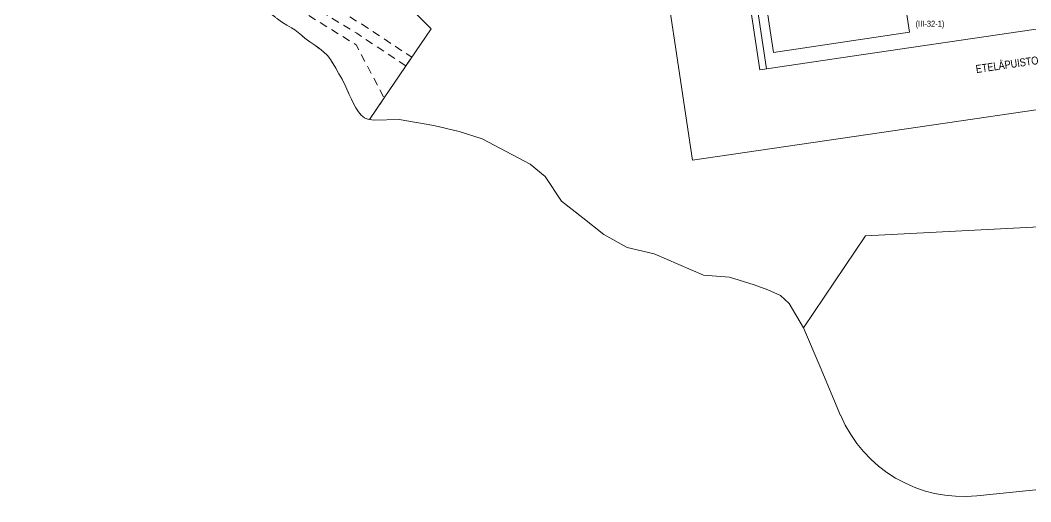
# Model space of a CAD drawing. Header units: metres. Extents: x 24485995 to 24488038, y 6819999 to 6822001.
# Drawn here: x 24486362.4 to 24486741.4, y 6820063.9 to 6820244.7 of the extents above; entities that cross this region are included whole.
import ezdxf

# ---------------------------------------------------------------- set-up
doc = ezdxf.new("R2010")
doc.units = ezdxf.units.M
for name, pattern in [('k10020', [0]), ('k10050', [8, 3, -2, 3]), ('K10271', [0]), ('K10430', [0]), ('k10vi1', [0])]:
    doc.linetypes.add(name, pattern=pattern)
for name, color, linetype, lineweight in [('AK_AsemakaavaTeksti_Kadun_puistonnimi', 7, 'Continuous', 0), ('AK_AsemakaavaViiva_Kaupunginosan_raja', 7, 'Continuous', 0), ('AK_KayttotarkoitusSymboliViiva_Virkistysalueen_kuvio_murtoviiva', 7, 'Continuous', 0), ('AK_KayttotarkoitusViiva', 7, 'Continuous', 0), ('AK_LiikennointiTeksti_Autopaikkamerkinta', 7, 'Continuous', 0), ('AK_MuuAsemakaavaViiva_Ohj_alueenosan_raja', 7, 'Continuous', 0), ('AK_Poistettava_merkintä', 7, 'Continuous', 0), ('AK_RakennusalaViiva_Rakennusalan_raja__I_', 7, 'Continuous', 0), ('AK_YmparistoViiva_Istutettava_puurivi', 7, 'Continuous', 0)]:
    doc.layers.add(name, color=color, linetype=linetype, lineweight=lineweight)
doc.styles.add('ArialNarrow', font='ARIALN.TTF')

msp = doc.modelspace()

# ---------------------------------------------------------------- linework, layer by layer
at = {"layer": 'AK_AsemakaavaViiva_Kaupunginosan_raja', "linetype": 'k10020', "lineweight": 9, "flags": 128}
for points in [[(24486485.43, 6820272.57), (24486516.49, 6820241.41)], [(24486516.49, 6820241.41), (24486498.9, 6820215.54), (24486493.34, 6820207.38)]]:
    msp.add_lwpolyline(points, dxfattribs=at)
at = {"layer": 'AK_KayttotarkoitusSymboliViiva_Virkistysalueen_kuvio_murtoviiva', "linetype": 'k10vi1', "lineweight": 9, "flags": 128}
msp.add_lwpolyline([(24486467.07, 6820395.76), (24486485.43, 6820272.57), (24486516.49, 6820241.41), (24486498.9, 6820215.54), (24486493.34, 6820207.38), (24486495.19, 6820207.11), (24486504.47, 6820207.36), (24486517.54, 6820205.14), (24486526.98, 6820202.91), (24486535.65, 6820200.22), (24486553.58, 6820190.63), (24486559.32, 6820186.06), (24486565.44, 6820176.79), (24486573.35, 6820170.53), (24486581.23, 6820164.22), (24486589.98, 6820159.37), (24486600.16, 6820156.94), (24486618.68, 6820148.96), (24486628.39, 6820148.19), (24486637.69, 6820145.35), (24486642.71, 6820143.42), (24486647.48, 6820141.28), (24486650.81, 6820138.38), (24486656.08, 6820129.21), (24486679.32, 6820163.74), (24486787.91, 6820169.36), (24486821.8, 6820151.64), (24486835.1, 6820144.69), (24486840.56, 6820091.42), (24486893.27, 6820096.82), (24486981.3, 6820105.85), (24487040.44, 6820134.82), (24487031.37, 6820152.26), (24487029.24, 6820152.07), (24487015.91, 6820153.15), (24487009.07, 6820155.53), (24486999.39, 6820162.25), (24486992.49, 6820171.81), (24486989.15, 6820183.12), (24486971.09, 6820205.22), (24486959.84, 6820215.82), (24486946.26, 6820223.21), (24486931.24, 6820226.88), (24486921.73, 6820227.17), (24486885.1, 6820225.4), (24486821.8, 6820222.33), (24486820.17, 6820222.25), (24486764.76, 6820214.13), (24486614.49, 6820192.09), (24486600.12, 6820288.13), (24486571.44, 6820283.83), (24486563.15, 6820339.22), (24486591.83, 6820343.51), (24486576.42, 6820446.47), (24486476.99, 6820431.51), (24486481.33, 6820402.08), (24486469.56, 6820399.39)], dxfattribs=at)
at = {"layer": 'AK_KayttotarkoitusViiva', "linetype": 'Continuous', "lineweight": 20, "flags": 128}
for points in [[(24486674.36, 6820231.19), (24486760.32, 6820243.79), (24486752.48, 6820296.21), (24486666.52, 6820283.6), (24486631.89, 6820278.53), (24486639.73, 6820226.11), (24486674.36, 6820231.19)], [(24486764.76, 6820214.13), (24486614.49, 6820192.09), (24486600.12, 6820288.13)], [(24486485.43, 6820272.57), (24486516.49, 6820241.41), (24486498.9, 6820215.54), (24486493.34, 6820207.38)], [(24486493.34, 6820207.38), (24486492.44, 6820207.71), (24486491.54, 6820208.05), (24486490.27, 6820208.99), (24486489.29, 6820210.31), (24486488.33, 6820211.74), (24486487.5, 6820213.22), (24486486.65, 6820215.04), (24486485.79, 6820216.86), (24486484.49, 6820219.74), (24486483.09, 6820222.56), (24486481.92, 6820224.61), (24486480.75, 6820226.66), (24486479.75, 6820228.33), (24486478.75, 6820230), (24486477.59, 6820231.48), (24486476.2, 6820232.77), (24486474.6, 6820234.08), (24486472.95, 6820235.33), (24486471.01, 6820236.63), (24486469.09, 6820237.95), (24486467.87, 6820239.03), (24486466.67, 6820240.11), (24486465.41, 6820241.03), (24486464.11, 6820241.89), (24486462.41, 6820242.86), (24486460.72, 6820243.83), (24486458.57, 6820245.49)], [(24486493.34, 6820207.38), (24486495.19, 6820207.11), (24486504.47, 6820207.36), (24486517.54, 6820205.14), (24486526.98, 6820202.91), (24486535.65, 6820200.22), (24486553.58, 6820190.63), (24486559.32, 6820186.06), (24486565.44, 6820176.79), (24486573.35, 6820170.53), (24486581.23, 6820164.22), (24486589.98, 6820159.37), (24486600.16, 6820156.94), (24486618.68, 6820148.96), (24486628.39, 6820148.19), (24486637.69, 6820145.35), (24486642.71, 6820143.42), (24486647.48, 6820141.28), (24486650.81, 6820138.38), (24486656.08, 6820129.21)], [(24486656.08, 6820129.21), (24486679.32, 6820163.74), (24486787.91, 6820169.36), (24486821.8, 6820151.64), (24486835.1, 6820144.69), (24486840.56, 6820091.42)], [(24486656.08, 6820129.21), (24486662.32, 6820114.53), (24486670.06, 6820096.3)], [(24486721.18, 6820066.12), (24486821.8, 6820076.43), (24486841.89, 6820078.49)]]:
    msp.add_lwpolyline(points, dxfattribs=at)
at = {"layer": 'AK_KayttotarkoitusViiva', "linetype": 'Continuous', "lineweight": 20}
msp.add_ellipse((24486716.08, 6820115.85), major_axis=(-46.01, -19.55), ratio=1, start_param=0, end_param=1.271266, dxfattribs=at)
at = {"layer": 'AK_MuuAsemakaavaViiva_Ohj_alueenosan_raja', "linetype": 'k10050', "lineweight": 5, "flags": 128}
for points in [[(24486362.43, 6820305), (24486366.28, 6820311.14), (24486488.36, 6820235.46), (24486498.9, 6820215.54)], [(24486507.08, 6820227.57), (24486488.61, 6820239.81), (24486380.55, 6820305.22)], [(24486383.34, 6820308.07), (24486490.52, 6820243.19)], [(24486490.52, 6820243.19), (24486509.27, 6820230.77)], [(24486509.27, 6820230.77), (24486507.08, 6820227.57)], [(24486498.9, 6820215.54), (24486493.34, 6820207.38)]]:
    msp.add_lwpolyline(points, dxfattribs=at)
at = {"layer": 'AK_Poistettava_merkintä', "linetype": 'k10050', "lineweight": 0, "flags": 128}
for points in [[(24486362.43, 6820305), (24486363.28, 6820304.59), (24486364.14, 6820304.18), (24486365.83, 6820303.13), (24486367.49, 6820302), (24486369.83, 6820300.69), (24486372.16, 6820299.38), (24486373.74, 6820298.45), (24486375.29, 6820297.49), (24486377.31, 6820296.04), (24486379.31, 6820294.59), (24486381.12, 6820293.37), (24486382.93, 6820292.15), (24486384.41, 6820291.14), (24486385.89, 6820290.12), (24486387.42, 6820289.46), (24486388.94, 6820288.77), (24486390.73, 6820287.46), (24486392.5, 6820286.13), (24486394.98, 6820284.24), (24486397.47, 6820282.37), (24486400.01, 6820280.59), (24486402.59, 6820278.88), (24486405.11, 6820277.24), (24486407.64, 6820275.61), (24486410.09, 6820274.1), (24486412.54, 6820272.6), (24486414.63, 6820271.23), (24486416.72, 6820269.87), (24486418.8, 6820268.67), (24486420.89, 6820267.48), (24486421.96, 6820266.77), (24486423.04, 6820266.06), (24486424.64, 6820265.14), (24486426.25, 6820264.22), (24486428.08, 6820263.11), (24486429.91, 6820261.99), (24486431.95, 6820260.65), (24486434, 6820259.33), (24486434.86, 6820258.86), (24486435.73, 6820258.4), (24486436.45, 6820257.95), (24486437.17, 6820257.5), (24486439, 6820256.76), (24486440.81, 6820256), (24486442.53, 6820254.97), (24486444.21, 6820253.89), (24486445.64, 6820252.9), (24486447.08, 6820251.93), (24486449.28, 6820250.89), (24486451.5, 6820249.88), (24486452.8, 6820249.13), (24486454.1, 6820248.39), (24486455.24, 6820247.74), (24486456.39, 6820247.1), (24486458.57, 6820245.49), (24486460.72, 6820243.83), (24486462.41, 6820242.86), (24486464.11, 6820241.89), (24486465.41, 6820241.03), (24486466.67, 6820240.11), (24486467.87, 6820239.03), (24486469.09, 6820237.95), (24486471.01, 6820236.63), (24486472.95, 6820235.33), (24486474.6, 6820234.08), (24486476.2, 6820232.77), (24486477.59, 6820231.48), (24486478.75, 6820230), (24486479.75, 6820228.33), (24486480.75, 6820226.66)], [(24486480.75, 6820226.66), (24486481.92, 6820224.61), (24486483.09, 6820222.56), (24486484.49, 6820219.74), (24486485.79, 6820216.86), (24486486.65, 6820215.04), (24486487.5, 6820213.22), (24486488.33, 6820211.74), (24486489.29, 6820210.31), (24486490.27, 6820208.99), (24486491.54, 6820208.05), (24486492.44, 6820207.71), (24486493.34, 6820207.38)]]:
    msp.add_lwpolyline(points, dxfattribs=at)
at = {"layer": 'AK_RakennusalaViiva_Rakennusalan_raja__I_', "linetype": 'K10271', "lineweight": 9, "flags": 128}
msp.add_lwpolyline([(24486689.79, 6820280.92), (24486638.79, 6820273.28), (24486644.87, 6820232.62), (24486695.88, 6820240.25), (24486689.79, 6820280.92)], dxfattribs=at)
at = {"layer": 'AK_YmparistoViiva_Istutettava_puurivi', "linetype": 'K10430', "lineweight": 5, "flags": 128}
msp.add_lwpolyline([(24486642.2, 6820226.48), (24486634.36, 6820278.9)], dxfattribs=at)

# ---------------------------------------------------------------- texts
at = {"layer": 'AK_AsemakaavaTeksti_Kadun_puistonnimi', "linetype": 'Continuous', "lineweight": 5, "style": 'ArialNarrow'}
msp.add_text('ETELÄPUISTO', height=3, rotation=8.2779, dxfattribs=at).set_placement((24486720.96, 6820224.84))
at = {"layer": 'AK_LiikennointiTeksti_Autopaikkamerkinta', "linetype": 'Continuous', "lineweight": 0, "style": 'ArialNarrow'}
msp.add_text('(III-32-1)', height=2.25, dxfattribs=at).set_placement((24486698.16, 6820242.24))

doc.saveas('drawing.dxf')
